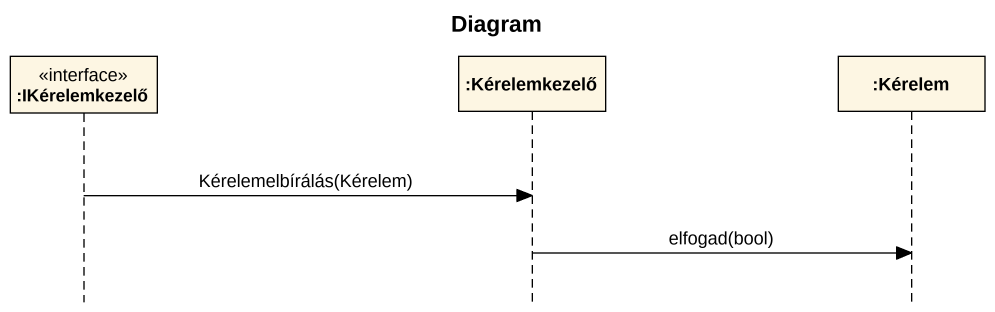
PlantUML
@startuml
title Diagram
hide footbox
participant ":IKérelemkezelő" as IKérelemkezelő <<interface>>
participant ":Kérelemkezelő" as Kérelemkezelő
participant ":Kérelem" as Kérelem

IKérelemkezelő -> Kérelemkezelő : Kérelemelbírálás(Kérelem)
Kérelemkezelő -> Kérelem : elfogad(bool)
@enduml
